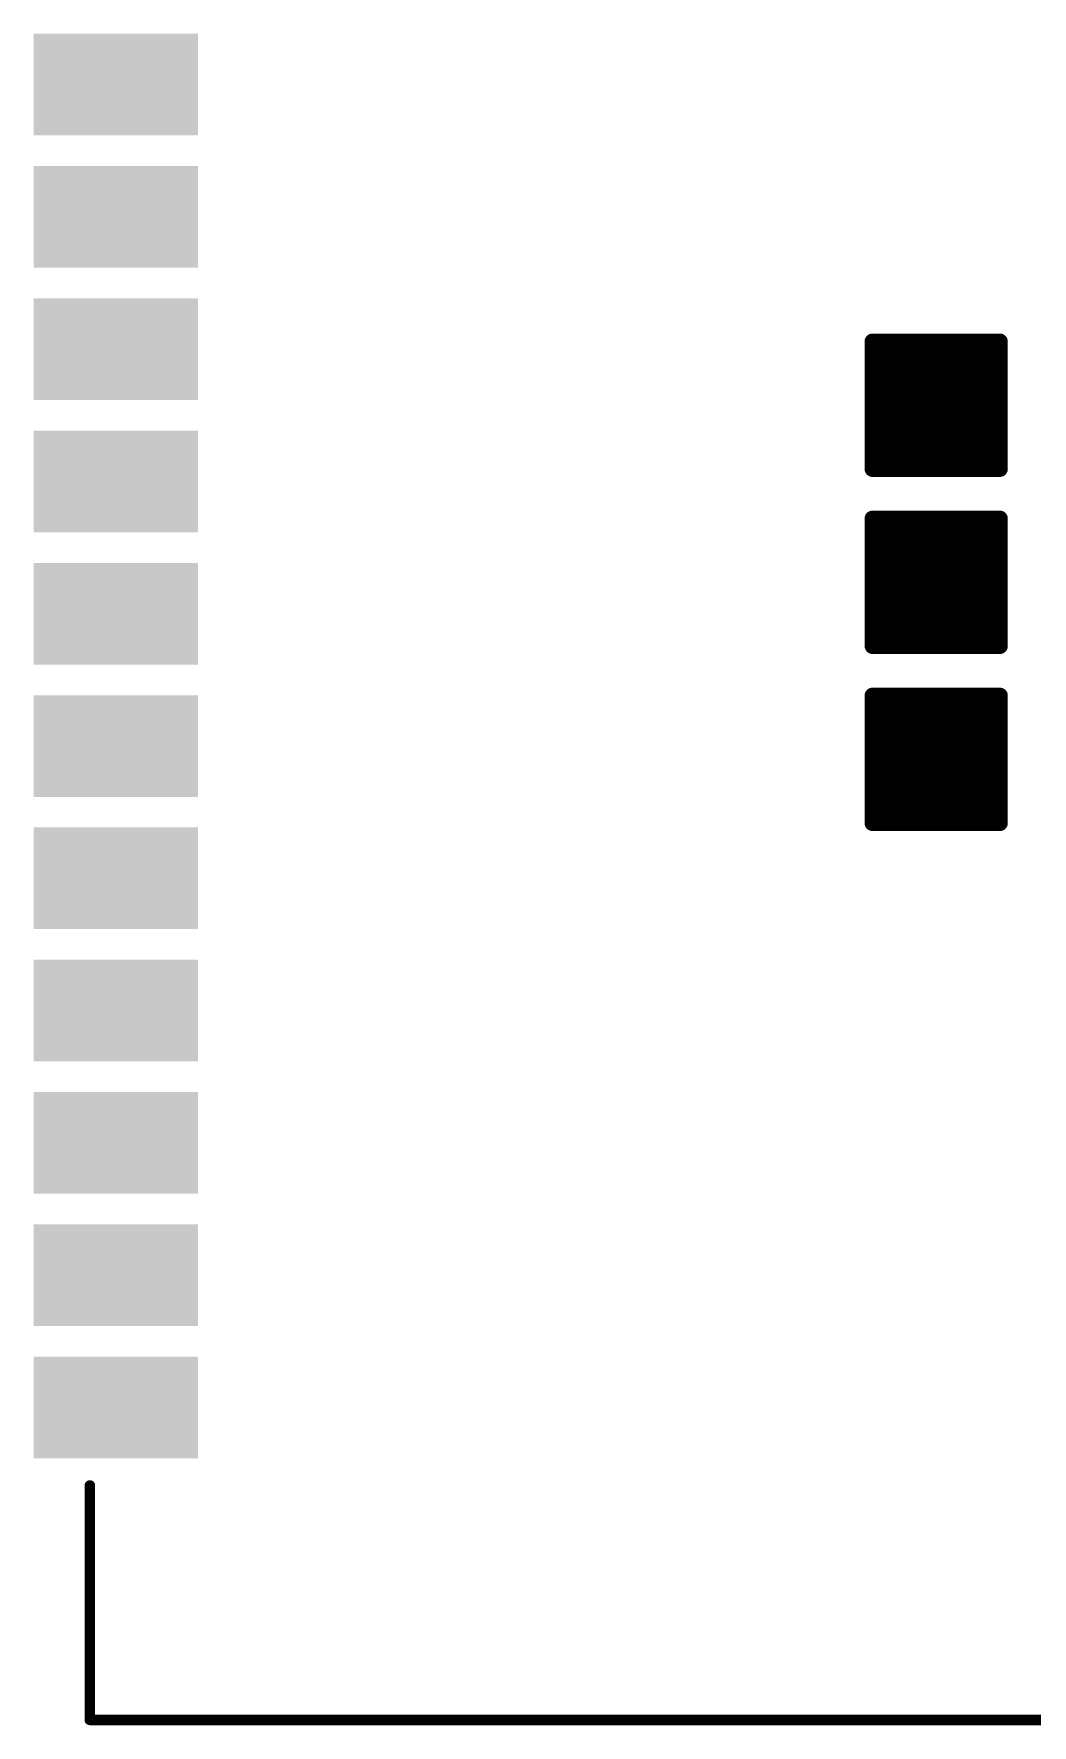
# Model space of a CAD drawing. Extents: x 18.8 to 58.3, y 22.4 to 94.7.
# Drawn here: x 28.56 to 38.15, y 57.95 to 74.19 of the extents above; entities that cross this region are included whole.
import ezdxf

# ---------------------------------------------------------------- set-up
doc = ezdxf.new("R2010")
doc.units = 0
doc.header["$MEASUREMENT"] = 0
doc.layers.get('0').update_dxf_attribs({"linetype": 'CONTINUOUS'})
doc.layers.add('SILKTOP_PHO', color=251, linetype='CONTINUOUS')
doc.layers.add('SOLDERTOP_PHO', color=7, linetype='CONTINUOUS')

# ---------------------------------------------------------------- blocks, each defined once
blk = doc.blocks.new('ROUND_33')
at = {"const_width": 0.0508}
blk.add_lwpolyline([(-0.0254, 0, 1), (0.0254, 0, 1)], format="xyb", close=True, dxfattribs=at)
blk = doc.blocks.new('RECTANGLE_208')
blk.add_solid([(0.788162, 0.48806), (0.788162, -0.48806), (-0.788162, 0.48806), (-0.788162, -0.48806)])
blk = doc.blocks.new('ROUND_31')
at = {"const_width": 0.0762}
blk.add_lwpolyline([(-0.0381, 0, 1), (0.0381, 0, 1)], format="xyb", close=True, dxfattribs=at)

msp = doc.modelspace()

# ---------------------------------------------------------------- linework, layer by layer
at = {"layer": 'SILKTOP_PHO', "const_width": 0.1016}
for points in [[(29.100018, 60.25007), (29.100018, 57.999884)], [(29.100018, 57.999884), (47.099982, 57.999884)]]:
    msp.add_lwpolyline(points, dxfattribs=at)
at = {"layer": 'SOLDERTOP_PHO', "const_width": 0.1524}
for points in [[(37.841682, 71.233792), (36.61791, 71.233792)], [(36.61791, 71.233792), (36.61791, 70.01002)], [(36.643818, 70.01002), (36.643818, 71.233792)], [(36.720018, 70.01002), (36.720018, 71.233792)], [(36.796218, 70.01002), (36.796218, 71.233792)], [(36.872418, 70.01002), (36.872418, 71.233792)], [(36.948618, 70.01002), (36.948618, 71.233792)], [(37.024818, 70.01002), (37.024818, 71.233792)], [(37.101018, 70.01002), (37.101018, 71.233792)], [(37.177218, 70.01002), (37.177218, 71.233792)], [(37.253418, 70.01002), (37.253418, 71.233792)], [(37.329618, 70.01002), (37.329618, 71.233792)], [(37.405818, 70.01002), (37.405818, 71.233792)], [(37.482018, 70.01002), (37.482018, 71.233792)], [(37.558218, 70.01002), (37.558218, 71.233792)], [(37.634418, 70.01002), (37.634418, 71.233792)], [(37.710618, 70.01002), (37.710618, 71.233792)], [(37.786818, 70.01002), (37.786818, 71.233792)], [(37.841682, 70.01002), (37.841682, 71.233792)], [(36.61791, 70.01002), (37.841682, 70.01002)], [(37.841682, 69.534024), (36.61791, 69.534024)], [(36.61791, 69.534024), (36.61791, 68.309998)], [(36.643818, 68.309998), (36.643818, 69.534024)], [(36.720018, 68.309998), (36.720018, 69.534024)], [(36.796218, 68.309998), (36.796218, 69.534024)], [(36.872418, 68.309998), (36.872418, 69.534024)], [(36.948618, 68.309998), (36.948618, 69.534024)], [(37.024818, 68.309998), (37.024818, 69.534024)], [(37.101018, 68.309998), (37.101018, 69.534024)], [(37.177218, 68.309998), (37.177218, 69.534024)], [(37.253418, 68.309998), (37.253418, 69.534024)], [(37.329618, 68.309998), (37.329618, 69.534024)], [(37.405818, 68.309998), (37.405818, 69.534024)], [(37.482018, 68.309998), (37.482018, 69.534024)], [(37.558218, 68.309998), (37.558218, 69.534024)], [(37.634418, 68.309998), (37.634418, 69.534024)], [(37.710618, 68.309998), (37.710618, 69.534024)], [(37.786818, 68.309998), (37.786818, 69.534024)], [(37.841682, 68.309998), (37.841682, 69.534024)], [(36.61791, 68.309998), (37.841682, 68.309998)], [(37.841682, 67.834002), (36.61791, 67.834002)], [(36.61791, 67.834002), (36.61791, 66.609976)], [(36.643818, 66.609976), (36.643818, 67.834002)], [(36.720018, 66.609976), (36.720018, 67.834002)], [(36.796218, 66.609976), (36.796218, 67.834002)], [(36.872418, 66.609976), (36.872418, 67.834002)], [(36.948618, 66.609976), (36.948618, 67.834002)], [(37.024818, 66.609976), (37.024818, 67.834002)], [(37.101018, 66.609976), (37.101018, 67.834002)], [(37.177218, 66.609976), (37.177218, 67.834002)], [(37.253418, 66.609976), (37.253418, 67.834002)], [(37.329618, 66.609976), (37.329618, 67.834002)], [(37.405818, 66.609976), (37.405818, 67.834002)], [(37.482018, 66.609976), (37.482018, 67.834002)], [(37.558218, 66.609976), (37.558218, 67.834002)], [(37.634418, 66.609976), (37.634418, 67.834002)], [(37.710618, 66.609976), (37.710618, 67.834002)], [(37.786818, 66.609976), (37.786818, 67.834002)], [(37.841682, 66.609976), (37.841682, 67.834002)], [(36.61791, 66.609976), (37.841682, 66.609976)]]:
    msp.add_lwpolyline(points, dxfattribs=at)

# ---------------------------------------------------------------- block references
at = {"layer": 'SILKTOP_PHO'}
for p in [(29.100018, 60.25007), (29.100018, 57.999884)]:
    msp.add_blockref('ROUND_33', p, dxfattribs=at)
at = {"layer": 'SOLDERTOP_PHO'}
for name, p in [('RECTANGLE_208', (29.349954, 73.699878)), ('RECTANGLE_208', (29.349954, 72.429878)), ('RECTANGLE_208', (29.349954, 71.159878)), ('ROUND_31', (36.61791, 71.233792)), ('ROUND_31', (36.643818, 71.233792)), ('ROUND_31', (36.720018, 71.233792)), ('ROUND_31', (36.796218, 71.233792)), ('ROUND_31', (36.872418, 71.233792)), ('ROUND_31', (36.948618, 71.233792)), ('ROUND_31', (37.024818, 71.233792)), ('ROUND_31', (37.101018, 71.233792)), ('ROUND_31', (37.177218, 71.233792)), ('ROUND_31', (37.253418, 71.233792)), ('ROUND_31', (37.329618, 71.233792)), ('ROUND_31', (37.405818, 71.233792)), ('ROUND_31', (37.482018, 71.233792)), ('ROUND_31', (37.558218, 71.233792)), ('ROUND_31', (37.634418, 71.233792)), ('ROUND_31', (37.710618, 71.233792)), ('ROUND_31', (37.786818, 71.233792)), ('ROUND_31', (37.841682, 71.233792)), ('ROUND_31', (37.841682, 71.233792)), ('RECTANGLE_208', (29.349954, 69.889878)), ('ROUND_31', (36.61791, 70.01002)), ('ROUND_31', (36.643818, 70.01002)), ('ROUND_31', (36.720018, 70.01002)), ('ROUND_31', (36.796218, 70.01002)), ('ROUND_31', (36.872418, 70.01002)), ('ROUND_31', (36.948618, 70.01002)), ('ROUND_31', (37.024818, 70.01002)), ('ROUND_31', (37.101018, 70.01002)), ('ROUND_31', (37.177218, 70.01002)), ('ROUND_31', (37.253418, 70.01002)), ('ROUND_31', (37.329618, 70.01002)), ('ROUND_31', (37.405818, 70.01002)), ('ROUND_31', (37.482018, 70.01002)), ('ROUND_31', (37.558218, 70.01002)), ('ROUND_31', (37.634418, 70.01002)), ('ROUND_31', (37.710618, 70.01002)), ('ROUND_31', (37.786818, 70.01002)), ('ROUND_31', (37.841682, 70.01002)), ('ROUND_31', (36.61791, 69.534024)), ('ROUND_31', (36.643818, 69.534024)), ('ROUND_31', (36.720018, 69.534024)), ('ROUND_31', (36.796218, 69.534024)), ('ROUND_31', (36.872418, 69.534024)), ('ROUND_31', (36.948618, 69.534024)), ('ROUND_31', (37.024818, 69.534024)), ('ROUND_31', (37.101018, 69.534024)), ('ROUND_31', (37.177218, 69.534024)), ('ROUND_31', (37.253418, 69.534024)), ('ROUND_31', (37.329618, 69.534024)), ('ROUND_31', (37.405818, 69.534024)), ('ROUND_31', (37.482018, 69.534024)), ('ROUND_31', (37.558218, 69.534024)), ('ROUND_31', (37.634418, 69.534024)), ('ROUND_31', (37.710618, 69.534024)), ('ROUND_31', (37.786818, 69.534024)), ('ROUND_31', (37.841682, 69.534024)), ('ROUND_31', (37.841682, 69.534024)), ('RECTANGLE_208', (29.349954, 68.619878)), ('ROUND_31', (36.61791, 68.309998)), ('ROUND_31', (36.643818, 68.309998)), ('ROUND_31', (36.720018, 68.309998)), ('ROUND_31', (36.796218, 68.309998)), ('ROUND_31', (36.872418, 68.309998)), ('ROUND_31', (36.948618, 68.309998)), ('ROUND_31', (37.024818, 68.309998)), ('ROUND_31', (37.101018, 68.309998)), ('ROUND_31', (37.177218, 68.309998)), ('ROUND_31', (37.253418, 68.309998)), ('ROUND_31', (37.329618, 68.309998)), ('ROUND_31', (37.405818, 68.309998)), ('ROUND_31', (37.482018, 68.309998)), ('ROUND_31', (37.558218, 68.309998)), ('ROUND_31', (37.634418, 68.309998)), ('ROUND_31', (37.710618, 68.309998)), ('ROUND_31', (37.786818, 68.309998)), ('ROUND_31', (37.841682, 68.309998)), ('ROUND_31', (36.61791, 67.834002)), ('ROUND_31', (36.643818, 67.834002)), ('ROUND_31', (36.720018, 67.834002)), ('ROUND_31', (36.796218, 67.834002)), ('ROUND_31', (36.872418, 67.834002)), ('ROUND_31', (36.948618, 67.834002)), ('ROUND_31', (37.024818, 67.834002)), ('ROUND_31', (37.101018, 67.834002)), ('ROUND_31', (37.177218, 67.834002)), ('ROUND_31', (37.253418, 67.834002)), ('ROUND_31', (37.329618, 67.834002)), ('ROUND_31', (37.405818, 67.834002)), ('ROUND_31', (37.482018, 67.834002)), ('ROUND_31', (37.558218, 67.834002)), ('ROUND_31', (37.634418, 67.834002)), ('ROUND_31', (37.710618, 67.834002)), ('ROUND_31', (37.786818, 67.834002)), ('ROUND_31', (37.841682, 67.834002)), ('ROUND_31', (37.841682, 67.834002)), ('RECTANGLE_208', (29.349954, 67.349878)), ('ROUND_31', (36.61791, 66.609976)), ('ROUND_31', (36.643818, 66.609976)), ('ROUND_31', (36.720018, 66.609976)), ('ROUND_31', (36.796218, 66.609976)), ('ROUND_31', (36.872418, 66.609976)), ('ROUND_31', (36.948618, 66.609976)), ('ROUND_31', (37.024818, 66.609976)), ('ROUND_31', (37.101018, 66.609976)), ('ROUND_31', (37.177218, 66.609976)), ('ROUND_31', (37.253418, 66.609976)), ('ROUND_31', (37.329618, 66.609976)), ('ROUND_31', (37.405818, 66.609976)), ('ROUND_31', (37.482018, 66.609976)), ('ROUND_31', (37.558218, 66.609976)), ('ROUND_31', (37.634418, 66.609976)), ('ROUND_31', (37.710618, 66.609976)), ('ROUND_31', (37.786818, 66.609976)), ('ROUND_31', (37.841682, 66.609976)), ('RECTANGLE_208', (29.349954, 66.079878)), ('RECTANGLE_208', (29.349954, 64.809878)), ('RECTANGLE_208', (29.349954, 63.539878)), ('RECTANGLE_208', (29.349954, 62.269878)), ('RECTANGLE_208', (29.349954, 60.999878))]:
    msp.add_blockref(name, p, dxfattribs=at)

doc.saveas('drawing.dxf')
